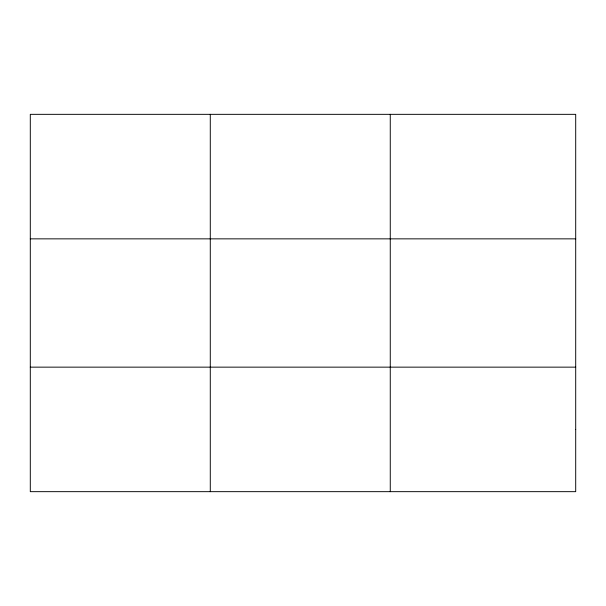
<?xml version="1.0" encoding="UTF-8"?>
<svg xmlns="http://www.w3.org/2000/svg" width="606" height="606" viewBox="0 0 606 606"><rect width="100%" height="100%" fill="white"/><g stroke="black" fill="none" stroke-linecap="round" stroke-linejoin="round"><path stroke-width="0.91" d="M210.282 491.663L210.282 114.337M390.264 491.663L390.264 114.337M30.3 238.855L575.7 238.855M30.3 367.145L575.7 367.145M575.7 429.404L575.7 491.663L30.3 491.663L30.3 114.337L575.7 114.337L575.7 429.404"/></g></svg>
